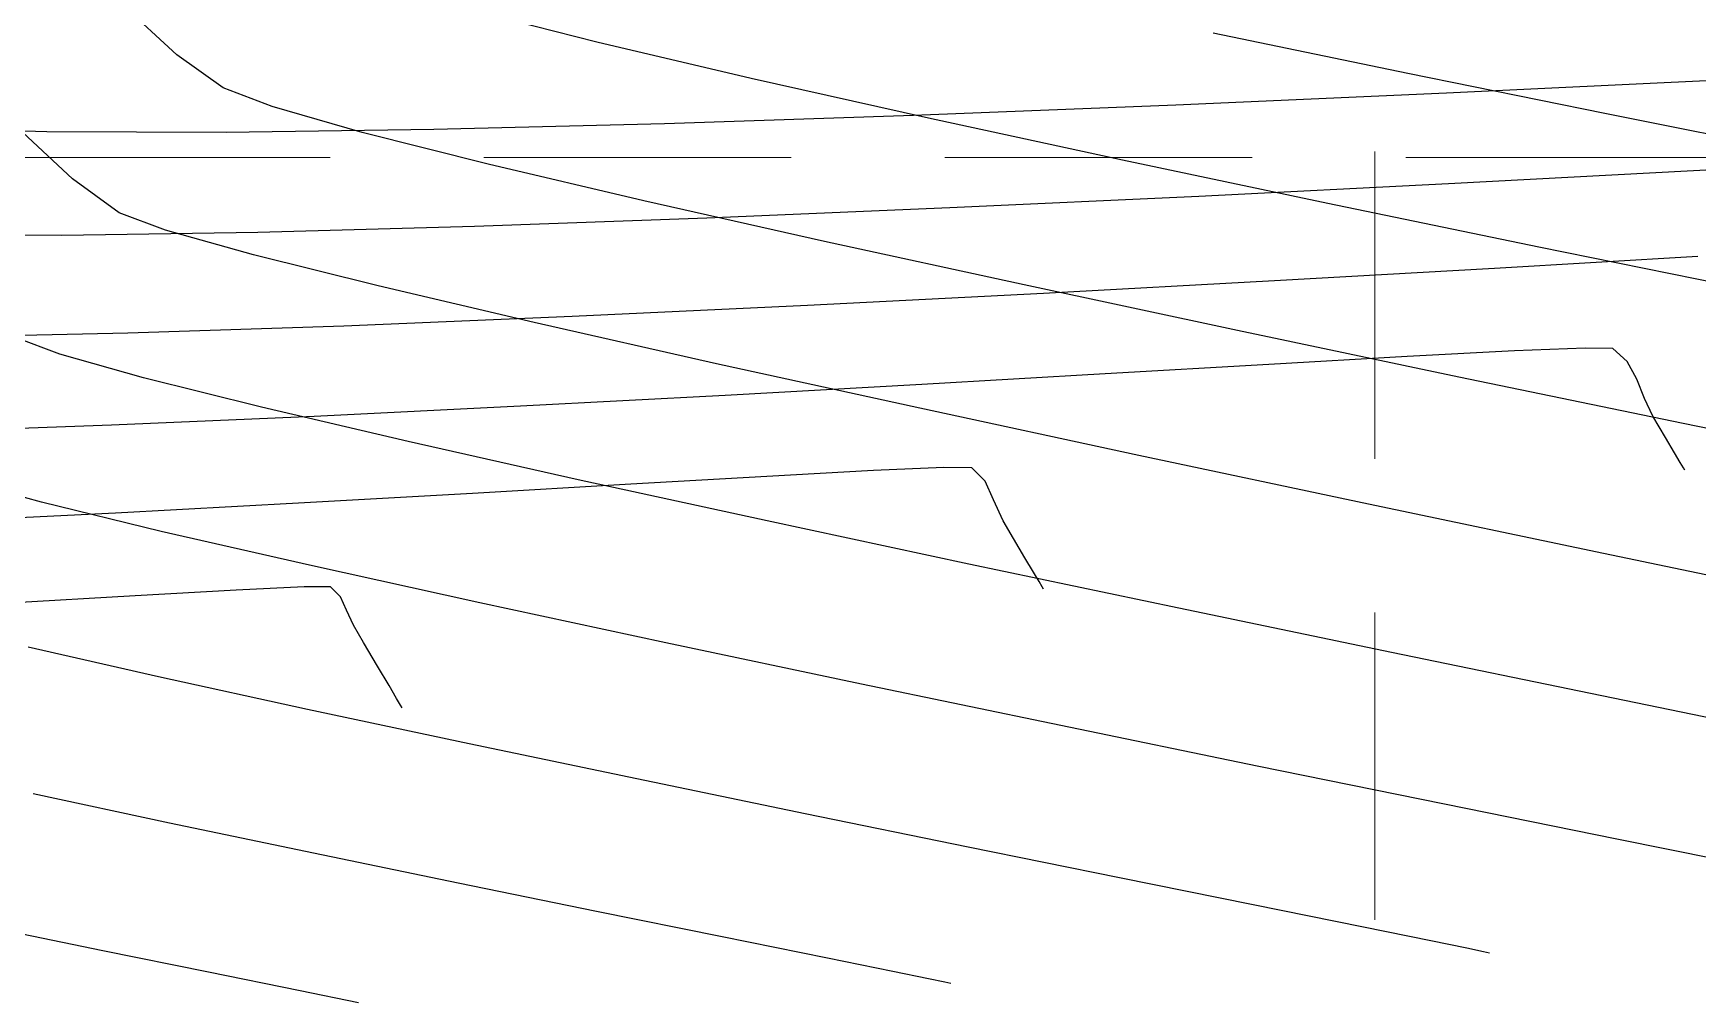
# Model space of a CAD drawing. Header units: inches. Extents: x 2547543 to 2548696, y 7125653 to 7126375.
# Drawn here: x 2547994.12 to 2548015.78, y 7125751.3 to 7125763.91 of the extents above; entities that cross this region are included whole.
import ezdxf

# ---------------------------------------------------------------- set-up
doc = ezdxf.new("R2010")
doc.units = ezdxf.units.IN
doc.header["$MEASUREMENT"] = 0
doc.linetypes.add('HIDDEN', pattern=[0.375, 0.25, -0.125])
for name, color, linetype in [('CONT-MJR', 6, 'Continuous'), ('CONT-MNR', 14, 'Continuous'), ('GRID', 254, 'HIDDEN'), ('V-TOPO-MAJR-E', 6, 'Continuous'), ('V-TOPO-MINR-E', 14, 'Continuous')]:
    doc.layers.add(name, color=color, linetype=linetype)

msp = doc.modelspace()

# ---------------------------------------------------------------- linework, layer by layer
at = {"layer": 'CONT-MJR', "color": 35, "extrusion": (0.05781222726008405, -0.9983274745188717, 0), "elevation": -6966536.522667366}
msp.add_lwpolyline([(2955710.277932827, 575), (2955707.629368111, 575)], dxfattribs=at)
at = {"layer": 'CONT-MJR', "color": 35, "elevation": 575}
for points in [[(2548013.140379106, 7125760.854001384), (2548010.276653699, 7125760.691581491)], [(2548010.276653699, 7125760.691581491), (2548007.270170132, 7125760.527621601)], [(2548004.197760724, 7125760.369882187), (2548001.136257798, 7125760.226123715)], [(2548001.136257798, 7125760.226123715), (2547998.162493673, 7125760.104106656)], [(2547995.353300671, 7125760.011591482), (2547992.785511112, 7125759.956338662)]]:
    msp.add_lwpolyline(points, dxfattribs=at)
at = {"layer": 'CONT-MJR', "color": 35, "extrusion": (0.051273093400929, -0.9986846698999138, 0), "elevation": -6985743.585563936}
msp.add_lwpolyline([(2910015.584597834, 575.0000000000009), (2910012.508141872, 575.0000000000009)], dxfattribs=at)
at = {"layer": 'CONT-MJR', "color": 35, "extrusion": (0.03291516275238276, -0.9994581492293633, 0), "elevation": -7038031.231291624}
msp.add_lwpolyline([(2781163.081286852, 575), (2781160.270570861, 575)], dxfattribs=at)
at = {"layer": 'CONT-MNR', "color": 35}
for points, elevation in [([(2548016.079625152, 7125763.302918186), (2548012.515591684, 7125763.133883964)], 573), ([(2548012.515591684, 7125763.133883964), (2548008.993842673, 7125762.979144467)], 573), ([(2548002.337866114, 7125762.736489655), (2547999.333972613, 7125762.660544336)], 573), ([(2548005.579545141, 7125762.844684699), (2548002.337866114, 7125762.736489655)], 573), ([(2547994.300210292, 7125762.629342874), (2547992.400675517, 7125762.686056728)], 573), ([(2547996.633031665, 7125762.622833742), (2547994.300210292, 7125762.629342874)], 573), ([(2548006.052419117, 7125761.64064453), (2548002.887828363, 7125761.50817449)], 574), ([(2548002.887828363, 7125761.50817449), (2547999.862969586, 7125761.400173961)], 574), ([(2547994.494261914, 7125761.282764929), (2547992.281319997, 7125761.285948176)], 574), ([(2547999.862969586, 7125761.400173961), (2547997.043296273, 7125761.322938816)], 574), ([(2548014.317742291, 7125759.818180726), (2548013.40058262, 7125759.781149255)], 576), ([(2548014.678870422, 7125759.811006524), (2548014.317742291, 7125759.818180726)], 576), ([(2548014.993000328, 7125759.412374685), (2548014.86714885, 7125759.641287399)], 576), ([(2547995.140337285, 7125758.812052138), (2547992.629206551, 7125758.721629195)], 576), ([(2548015.363561529, 7125758.655152608), (2548015.20035734, 7125758.930664001)], 576), ([(2548015.557006283, 7125758.328590932), (2548015.481792654, 7125758.455562009)], 576), ([(2548006.512730576, 7125758.083629996), (2548006.335540652, 7125758.260418553)], 577), ([(2548015.616207356, 7125758.228651278), (2548015.598501485, 7125758.258541253)], 576), ([(2548001.898634473, 7125758.045217755), (2547999.837184366, 7125757.925844759)], 577), ([(2547997.57221459, 7125757.798157925), (2547995.192410022, 7125757.671114895)], 577), ([(2547999.837184366, 7125757.925844759), (2547997.57221459, 7125757.798157925)], 577), ([(2548006.880699716, 7125757.340114152), (2548006.744363773, 7125757.570268206)], 577), ([(2547996.764831439, 7125756.667053344), (2547995.449343677, 7125756.592886683)], 578), ([(2547997.646460082, 7125756.709469453), (2547996.764831439, 7125756.667053344)], 578), ([(2547997.992210883, 7125756.709830582), (2547997.646460082, 7125756.709469453)], 578), ([(2548007.253543462, 7125756.710702002), (2548007.21366451, 7125756.778023223)], 577), ([(2547998.753508036, 7125755.424654995), (2547998.6032108, 7125755.678377654)], 578), ([(2547998.924637029, 7125755.135765429), (2547998.903657608, 7125755.171181614)], 578)]:
    msp.add_lwpolyline(points, dxfattribs=dict(at, elevation=elevation))
at = {"layer": 'CONT-MNR', "color": 35, "extrusion": (0.0393508831369237, -0.9992254540374482, 0), "elevation": -7019977.344050336}
msp.add_lwpolyline([(2826440.510017678, 573.0000000000005), (2826437.093073567, 573.0000000000005)], dxfattribs=at)
at = {"layer": 'CONT-MNR', "color": 35, "extrusion": (0.01396066024987372, -0.9999025452339783, 0), "elevation": -7089496.467993033}
msp.add_lwpolyline([(2647231.370818795, 573.0000000000009), (2647228.669614601, 573.0000000000009)], dxfattribs=at)
at = {"layer": 'CONT-MNR', "color": 35, "extrusion": (0.05446132018373968, -0.998515880997315, 0), "elevation": -6976418.342431848}
msp.add_lwpolyline([(2932315.657504176, 574), (2932312.583958901, 574)], dxfattribs=at)
at = {"layer": 'CONT-MNR', "color": 35, "extrusion": (0.05260642186634233, -0.9986153235247397, 0), "elevation": -6981853.256317447}
msp.add_lwpolyline([(2919348.400912907, 574.0000000000009), (2919345.205422439, 574.0000000000009)], dxfattribs=at)
at = {"layer": 'CONT-MNR', "color": 35, "extrusion": (0.0499795579304635, -0.9987502409456908, 0), "elevation": -6989507.927989388}
msp.add_lwpolyline([(2900970.569610629, 574.0000000000005), (2900967.317852476, 574.0000000000005)], dxfattribs=at)
at = {"layer": 'CONT-MNR', "color": 35, "extrusion": (0.04646096629048366, -0.9989201062203897, 0), "elevation": -6999683.751664422}
msp.add_lwpolyline([(2876327.490283363, 574.0000000000009), (2876324.247912707, 574.0000000000009)], dxfattribs=at)
at = {"layer": 'CONT-MNR', "color": 35, "extrusion": (0.01575847642508016, -0.9998758275009755, 0), "elevation": -7084723.948009942}
msp.add_lwpolyline([(2659971.79395418, 574.0000000000009), (2659969.244603261, 574.0000000000009)], dxfattribs=at)
at = {"layer": 'CONT-MNR', "color": 35, "extrusion": (0.05678189317231151, -0.9983866067850511, 0), "elevation": -6969582.109837108}
msp.add_lwpolyline([(2948515.184385225, 576), (2948513.379604842, 576)], dxfattribs=at)
at = {"layer": 'CONT-MNR', "color": 35, "extrusion": (0.05258361729941757, -0.9986165245937544, 0), "elevation": -6981917.706211197}
msp.add_lwpolyline([(2919186.512007664, 576), (2919185.112665228, 576)], dxfattribs=at)
at = {"layer": 'CONT-MNR', "color": 35, "extrusion": (-0.6695498287475551, -0.7427671417235147, 0), "elevation": -6998803.039313557}
msp.add_lwpolyline([(-2878469.427579046, 576), (-2878469.681061486, 576)], dxfattribs=at)
at = {"layer": 'CONT-MNR', "color": 35, "extrusion": (0.05751367436077777, -0.9983447186525917, 0), "elevation": -6967419.038161326}
msp.add_lwpolyline([(2953619.010913671, 576), (2953616.623523327, 576)], dxfattribs=at)
at = {"layer": 'CONT-MNR', "color": 35, "extrusion": (0.05797221858997261, -0.9983181967047162, 0), "elevation": -6966061.674743003}
msp.add_lwpolyline([(2956821.042800355, 576), (2956818.908665243, 576)], dxfattribs=at)
at = {"layer": 'CONT-MNR', "color": 35, "extrusion": (0.05585384891464921, -0.9984389553505111, 0), "elevation": -6972319.790868786}
msp.add_lwpolyline([(2942029.222483323, 576.0000000000009), (2942026.65793351, 576.0000000000009)], dxfattribs=at)
at = {"layer": 'CONT-MNR', "color": 35, "extrusion": (0.9293912306592875, 0.3690961126503707, 0), "elevation": 4998192.888872177}
msp.add_lwpolyline([(5682155.612106042, 576.0000000000009), (5682155.880757628, 576.0000000000009)], dxfattribs=at)
at = {"layer": 'CONT-MNR', "color": 35, "extrusion": (0.04911101077621376, -0.9987933262795357, 0), "elevation": -6992025.714817035}
msp.add_lwpolyline([(2894879.089656435, 576.0000000000009), (2894876.399001651, 576.0000000000009)], dxfattribs=at)
at = {"layer": 'CONT-MNR', "color": 35, "extrusion": (0.05308980112935849, -0.9985897420943425, 0), "elevation": -6980437.063295482}
msp.add_lwpolyline([(2922714.924090728, 576.0000000000009), (2922712.258461899, 576.0000000000009)], dxfattribs=at)
at = {"layer": 'CONT-MNR', "color": 35, "extrusion": (0.906304490194778, 0.422625331768913, 0), "elevation": 5320803.849345574}
msp.add_lwpolyline([(5381251.545503071, 576.0000000000009), (5381251.80151886, 576.0000000000009)], dxfattribs=at)
at = {"layer": 'CONT-MNR', "color": 35, "extrusion": (0.04360737010967541, -0.9990487461941574, 0), "elevation": -7007869.039740318}
msp.add_lwpolyline([(2856309.591764961, 576.0000000000009), (2856306.95209221, 576.0000000000009)], dxfattribs=at)
at = {"layer": 'CONT-MNR', "color": 35, "extrusion": (0.8603761923740959, 0.5096595016242244, 0), "elevation": 5823962.361491349}
msp.add_lwpolyline([(4832212.627192709, 576), (4832212.859173325, 576)], dxfattribs=at)
at = {"layer": 'CONT-MNR', "color": 35, "extrusion": (0.0545676679649956, -0.9985100748679816, 0), "elevation": -6976102.683048431}
msp.add_lwpolyline([(2933044.728188332, 577.0000000000009), (2933043.337760565, 577.0000000000009)], dxfattribs=at)
at = {"layer": 'CONT-MNR', "color": 35, "extrusion": (0.04423880333890146, -0.9990209849042924, 0), "elevation": -7006061.303733452}
msp.add_lwpolyline([(2860746.457180726, 577.0000000000009), (2860745.537498512, 577.0000000000009)], dxfattribs=at)
at = {"layer": 'CONT-MNR', "color": 35, "extrusion": (-0.009593298779500083, -0.999953983250493, 0), "elevation": -7149874.142254537}
msp.add_lwpolyline([(2479529.556548682, 577), (2479529.19600944, 577)], dxfattribs=at)
at = {"layer": 'CONT-MNR', "color": 35, "extrusion": (0.8603761951788339, 0.5096594968894361, 0), "elevation": 5823962.334898906}
msp.add_lwpolyline([(4832212.430249175, 576), (4832212.511666675, 576)], dxfattribs=at)
at = {"layer": 'CONT-MNR', "color": 35, "extrusion": (0.05761321463079085, -0.9983389792549957, 0), "elevation": -6967123.433015081}
msp.add_lwpolyline([(2954309.21447795, 577.0000000000009), (2954307.442288748, 577.0000000000009)], dxfattribs=at)
at = {"layer": 'CONT-MNR', "color": 35, "extrusion": (0.9145394814802512, 0.4044966462331097, 0), "elevation": 5212597.801657731}
msp.add_lwpolyline([(5486126.749979434, 577.0000000000009), (5486127.013977046, 577.0000000000009)], dxfattribs=at)
at = {"layer": 'CONT-MNR', "color": 35, "extrusion": (0.908793097320366, 0.417247056625755, 0), "elevation": 5288812.313626638}
msp.add_lwpolyline([(5412690.978689732, 577.0000000000009), (5412691.277905856, 577.0000000000009)], dxfattribs=at)
at = {"layer": 'CONT-MNR', "color": 35, "extrusion": (0.04875483794926696, -0.9988107757611253, 0), "elevation": -6993056.454670601}
msp.add_lwpolyline([(2892380.215287625, 577.0000000000009), (2892377.806468516, 577.0000000000009)], dxfattribs=at)
at = {"layer": 'CONT-MNR', "color": 35, "extrusion": (0.8603761927585368, 0.5096595009752348, 0), "elevation": 5823954.389172176}
msp.add_lwpolyline([(4832215.764059295, 577.0000000000009), (4832216.055509733, 577.0000000000009)], dxfattribs=at)
at = {"layer": 'CONT-MNR', "color": 35, "extrusion": (0.8603761935553391, 0.5096594996301212, 0), "elevation": 5823954.38161748}
msp.add_lwpolyline([(4832215.55325777, 577.0000000000005), (4832215.773164472, 577.0000000000005)], dxfattribs=at)
at = {"layer": 'CONT-MNR', "color": 35, "extrusion": (0.8603761922851577, 0.5096595017743646, 0), "elevation": 5823954.393660407}
msp.add_lwpolyline([(4832215.396792035, 577.0000000000009), (4832215.538743218, 577.0000000000009)], dxfattribs=at)
at = {"layer": 'CONT-MNR', "color": 35, "extrusion": (-0.7063045571132418, -0.7079080961544848, 0), "elevation": -6844043.459530149}
msp.add_lwpolyline([(-3229205.848039475, 578), (-3229206.029362143, 578)], dxfattribs=at)
at = {"layer": 'CONT-MNR', "color": 35, "extrusion": (0.8603762036648702, 0.5096594825638248, 0), "elevation": 5823954.285766362}
msp.add_lwpolyline([(4832215.415465765, 577.0000000000005), (4832215.44858343, 577.0000000000005)], dxfattribs=at)
at = {"layer": 'CONT-MNR', "color": 35, "extrusion": (0.05794360998441588, -0.9983198575917309, 0), "elevation": -6966144.252485135}
msp.add_lwpolyline([(2956606.514995264, 578), (2956604.864894709, 578)], dxfattribs=at)
at = {"layer": 'CONT-MNR', "color": 35, "extrusion": (0.9145394817623677, 0.4044966455952635, 0), "elevation": 5212589.515369107}
msp.add_lwpolyline([(5486128.847450181, 578.0000000000009), (5486129.038695124, 578.0000000000009)], dxfattribs=at)
at = {"layer": 'CONT-MNR', "color": 35, "extrusion": (0.9087930976476779, 0.4172470559128468, 0), "elevation": 5288804.057010891}
msp.add_lwpolyline([(5412693.274758685, 578.0000000000009), (5412693.491516596, 578.0000000000009)], dxfattribs=at)
at = {"layer": 'CONT-MNR', "color": 35, "extrusion": (0.860376193839118, 0.5096594991510631, 0), "elevation": 5823946.410252698}
msp.add_lwpolyline([(4832219.21663731, 578), (4832219.474586962, 578)], dxfattribs=at)
at = {"layer": 'CONT-MNR', "color": 35, "extrusion": (0.8603761926204402, 0.5096595012083609, 0), "elevation": 5823946.421807308}
msp.add_lwpolyline([(4832218.842914032, 578), (4832219.202711317, 578)], dxfattribs=at)
at = {"layer": 'CONT-MNR', "color": 35, "extrusion": (0.8603761910623403, 0.5096595038386503, 0), "elevation": 5823946.436580071}
msp.add_lwpolyline([(4832218.338056392, 578), (4832218.530212069, 578)], dxfattribs=at)
at = {"layer": 'CONT-MNR', "color": 35, "extrusion": (0.8603761953409115, 0.5096594966158267, 0), "elevation": 5823946.396013791}
msp.add_lwpolyline([(4832218.28449625, 578), (4832218.386948189, 578)], dxfattribs=at)
at = {"layer": 'GRID', "color": 252, "linetype": 'HIDDEN', "lineweight": 0, "ltscale": 16}
for p, q in [((2548011.583313596, 7126356.376313465), (2548011.583313596, 7125726.296813901)), ((2547561.986892405, 7125762.2968139), (2548677.986892388, 7125762.2968139))]:
    msp.add_line(p, q, dxfattribs=at)
at = {"layer": 'V-TOPO-MAJR-E', "color": 35, "extrusion": (-0.2029524205270271, -0.9791886003228493, 0), "elevation": -7494591.48402111}
msp.add_lwpolyline([(1048793.38743937, 570), (1048790.801983048, 570)], dxfattribs=at)
at = {"layer": 'V-TOPO-MAJR-E', "color": 35, "extrusion": (-0.1986369348467178, -0.9800731442676617, 0), "elevation": -7489898.625529286}
msp.add_lwpolyline([(1081800.962025884, 570), (1081798.345900404, 570)], dxfattribs=at)
at = {"layer": 'V-TOPO-MAJR-E', "color": 35, "extrusion": (-0.1953736379175777, -0.9807288828248363, 0), "elevation": -7486256.334851746}
msp.add_lwpolyline([(1106727.842072805, 570.0000000000009), (1106725.273515406, 570.0000000000009)], dxfattribs=at)
at = {"layer": 'V-TOPO-MAJR-E', "color": 35, "extrusion": (-0.2636466107198182, -0.9646193366587428, 0), "elevation": -7545413.81663154}
msp.add_lwpolyline([(579162.6051974657, 575.0000000000009), (579161.4541830502, 575.0000000000009)], dxfattribs=at)
at = {"layer": 'V-TOPO-MAJR-E', "color": 35, "extrusion": (-0.2367882746377712, -0.97156127598524, 0), "elevation": -7526445.509731298}
msp.add_lwpolyline([(788238.2303749786, 575.0000000000009), (788236.6247002224, 575.0000000000009)], dxfattribs=at)
at = {"layer": 'V-TOPO-MAJR-E', "color": 35, "extrusion": (-0.2233609652409656, -0.9747357996947811, 0), "elevation": -7514853.667871518}
msp.add_lwpolyline([(892008.6318125578, 575.0000000000009), (892006.6531462173, 575.0000000000009)], dxfattribs=at)
at = {"layer": 'V-TOPO-MAJR-E', "color": 35, "elevation": 575}
for points in [[(2547999.932252124, 7125756.501820415), (2547997.715964852, 7125756.990537072)], [(2548002.3550946, 7125755.981335962), (2547999.932252124, 7125756.501820415)], [(2548004.90343713, 7125755.444075749), (2548002.3550946, 7125755.981335962)], [(2548016.690720384, 7125753.030859553), (2548014.730704817, 7125753.427118022)]]:
    msp.add_lwpolyline(points, dxfattribs=at)
at = {"layer": 'V-TOPO-MAJR-E', "color": 35, "extrusion": (-0.2035488642906478, -0.9790647883802112, 0), "elevation": -7495219.750204794}
msp.add_lwpolyline([(1044225.101949558, 575.0000000000009), (1044222.453720894, 575.0000000000009)], dxfattribs=at)
at = {"layer": 'V-TOPO-MAJR-E', "color": 35, "extrusion": (-0.2014925872078479, -0.9794900394084096, 0), "elevation": -7493010.575383557}
msp.add_lwpolyline([(1059963.780968131, 575), (1059961.171266051, 575)], dxfattribs=at)
at = {"layer": 'V-TOPO-MAJR-E', "color": 35, "extrusion": (-0.1999522226694958, -0.9798056484066259, 0), "elevation": -7491334.663256627}
msp.add_lwpolyline([(1071746.70399385, 575.0000000000009), (1071744.215222935, 575.0000000000009)], dxfattribs=at)
at = {"layer": 'V-TOPO-MAJR-E', "color": 35, "extrusion": (-0.1988436301900756, -0.9800312294681391, 0), "elevation": -7490117.390896413}
msp.add_lwpolyline([(1080223.329948051, 575), (1080221.044519597, 575)], dxfattribs=at)
at = {"layer": 'V-TOPO-MINR-E', "color": 35, "extrusion": (-0.6773784688910728, -0.7356346986669308, 0), "elevation": -6967916.607100251}
msp.add_lwpolyline([(-2952444.597032431, 572), (-2952445.56943673, 572)], dxfattribs=at)
at = {"layer": 'V-TOPO-MINR-E', "color": 35}
for points, elevation in [([(2548001.456859743, 7125763.79873834), (2547999.816847391, 7125764.2155621)], 571), ([(2547996.593215518, 7125763.20307916), (2547995.991209486, 7125763.634224042)], 572), ([(2547997.23167843, 7125762.958784095), (2547996.593215518, 7125763.20307916)], 572), ([(2548008.298621647, 7125762.262849608), (2548005.772321089, 7125762.809322591)], 571), ([(2547994.631269777, 7125762.018020838), (2547993.921512068, 7125762.682975608)], 573), ([(2548002.069549568, 7125761.734136539), (2548000.041151434, 7125762.211287471)], 572), ([(2548010.971203168, 7125761.699279224), (2548008.298621647, 7125762.262849608)], 571), ([(2547995.241300611, 7125761.578014444), (2547994.631269777, 7125762.018020838)], 573), ([(2548007.017139209, 7125760.638156015), (2548004.418647486, 7125761.205417615)], 572), ([(2548000.641920409, 7125760.149820775), (2547998.610755439, 7125760.626662614)], 573), ([(2548009.79371876, 7125760.045377054), (2548007.017139209, 7125760.638156015)], 572), ([(2547994.467720282, 7125759.736115082), (2547993.889385703, 7125759.952949726)], 574), ([(2548005.659439847, 7125759.033296227), (2548003.014083574, 7125759.61443498)], 573), ([(2547998.999362137, 7125758.601638057), (2547997.090617498, 7125759.047834977)], 574), ([(2548001.215758797, 7125758.104235589), (2547998.999362137, 7125758.601638057)], 574), ([(2548003.671898479, 7125757.568251843), (2548001.215758797, 7125758.104235589)], 574), ([(2548014.556616406, 7125757.143272177), (2548011.498511353, 7125757.78492383)], 573), ([(2548006.299872184, 7125757.006311093), (2548003.671898479, 7125757.568251843)], 574), ([(2548009.031770912, 7125756.431037607), (2548006.299872184, 7125757.006311093)], 574), ([(2548014.535707439, 7125755.290989519), (2548011.799685663, 7125755.855055658)], 574), ([(2547997.692502901, 7125755.115313519), (2547995.753874901, 7125755.5388173)], 576), ([(2547999.793508284, 7125754.667636041), (2547997.692502901, 7125755.115313519)], 576), ([(2547997.768062514, 7125753.244413645), (2547995.895170112, 7125753.636887044)], 577), ([(2548001.453877718, 7125752.487609221), (2547999.650988223, 7125752.855802618)], 577), ([(2548012.995845309, 7125751.962065654), (2548012.779905893, 7125752.007173597)], 576), ([(2548005.772335074, 7125751.611375545), (2548005.309503872, 7125751.706207862)], 577), ([(2548005.986821712, 7125751.566585417), (2548005.772335074, 7125751.611375545)], 577), ([(2548006.063683115, 7125751.550117103), (2548005.986821712, 7125751.566585417)], 577)]:
    msp.add_lwpolyline(points, dxfattribs=dict(at, elevation=elevation))
at = {"layer": 'V-TOPO-MINR-E', "color": 35, "extrusion": (-0.2291103367917389, -0.9734004589967976, 0), "elevation": -7519995.22432164}
msp.add_lwpolyline([(847641.7087469557, 571.0000000000005), (847639.6438044615, 571.0000000000005)], dxfattribs=at)
at = {"layer": 'V-TOPO-MINR-E', "color": 35, "extrusion": (-0.218541507500256, -0.9758276535841336, 0), "elevation": -7510361.424820757}
msp.add_lwpolyline([(929139.5476842981, 571.0000000000009), (929137.1851304541, 571.0000000000009)], dxfattribs=at)
at = {"layer": 'V-TOPO-MINR-E', "color": 35, "extrusion": (-0.2745491755061176, -0.961573060265787, 0), "elevation": -7551492.234155799}
msp.add_lwpolyline([(493714.3703875346, 572.0000000000005), (493713.1504275755, 572.0000000000005)], dxfattribs=at)
at = {"layer": 'V-TOPO-MINR-E', "color": 35, "extrusion": (-0.2444645328229814, -0.9696582347361576, 0), "elevation": -7532449.646639652}
msp.add_lwpolyline([(728693.09202051, 572), (728691.4044234646, 572)], dxfattribs=at)
at = {"layer": 'V-TOPO-MINR-E', "color": 35, "extrusion": (-0.2195801423935339, -0.9755944654755045, 0), "elevation": -7511344.367371454}
msp.add_lwpolyline([(921143.3486916982, 572), (921140.9408285941, 572)], dxfattribs=at)
at = {"layer": 'V-TOPO-MINR-E', "color": 35, "extrusion": (-0.2025455500833641, -0.9792728425425814, 0), "elevation": -7494153.198315014}
msp.add_lwpolyline([(1051909.425829836, 571), (1051906.623456332, 571)], dxfattribs=at)
at = {"layer": 'V-TOPO-MINR-E', "color": 35, "extrusion": (0.3497046557027411, 0.9368599968937875, 0), "elevation": 7566886.768435741}
msp.add_lwpolyline([(104796.5435417411, 573.0000000000009), (104797.1854090868, 573.0000000000009)], dxfattribs=at)
at = {"layer": 'V-TOPO-MINR-E', "color": 35, "extrusion": (-0.2700740876015059, -0.9628395438525644, 0), "elevation": -7549112.463668293}
msp.add_lwpolyline([(528828.848813209, 573.0000000000009), (528827.6588399545, 573.0000000000009)], dxfattribs=at)
at = {"layer": 'V-TOPO-MINR-E', "color": 35, "extrusion": (-0.2424886122708083, -0.9701542521264223, 0), "elevation": -7530947.618781809}
msp.add_lwpolyline([(744035.8809032242, 573), (744034.2086313369, 573)], dxfattribs=at)
at = {"layer": 'V-TOPO-MINR-E', "color": 35, "extrusion": (-0.1996556548986378, -0.9798661232367389, 0), "elevation": -7491017.282258596}
msp.add_lwpolyline([(1074016.613707966, 571), (1074013.815957611, 571)], dxfattribs=at)
at = {"layer": 'V-TOPO-MINR-E', "color": 35, "extrusion": (-0.220157595502853, -0.9754643166935437, 0), "elevation": -7511886.45013193}
msp.add_lwpolyline([(916695.9162207807, 573), (916693.4843910108, 573)], dxfattribs=at)
at = {"layer": 'V-TOPO-MINR-E', "color": 35, "extrusion": (-0.2054408768178459, -0.9786695285602361, 0), "elevation": -7497229.590404574}
msp.add_lwpolyline([(1029740.098075115, 572.0000000000009), (1029737.151869768, 572.0000000000009)], dxfattribs=at)
at = {"layer": 'V-TOPO-MINR-E', "color": 35, "extrusion": (-0.270279721345859, -0.9627818404130838, 0), "elevation": -7549223.307804558}
msp.add_lwpolyline([(527215.5789779096, 574.0000000000005), (527214.4471393626, 574.0000000000005)], dxfattribs=at)
at = {"layer": 'V-TOPO-MINR-E', "color": 35, "extrusion": (0.2419823639421609, 0.970280647823589, 0), "elevation": 7530556.464473493}
msp.add_lwpolyline([(-747964.2484596167, 574), (-747962.6683151291, 574)], dxfattribs=at)
at = {"layer": 'V-TOPO-MINR-E', "color": 35, "extrusion": (-0.2028759505375452, -0.9792044468309402, 0), "elevation": -7494505.824643745}
msp.add_lwpolyline([(1049383.105090275, 572), (1049380.1242651, 572)], dxfattribs=at)
at = {"layer": 'V-TOPO-MINR-E', "color": 35, "extrusion": (-0.2105869640295392, -0.9775751278448227, 0), "elevation": -7502541.574117485}
msp.add_lwpolyline([(990277.9131866419, 573.0000000000005), (990274.9970483237, 573.0000000000005)], dxfattribs=at)
at = {"layer": 'V-TOPO-MINR-E', "color": 35, "extrusion": (-0.2008766712036117, -0.9796165387365385, 0), "elevation": -7492348.097257586}
msp.add_lwpolyline([(1064682.447066432, 572), (1064679.504070837, 572)], dxfattribs=at)
at = {"layer": 'V-TOPO-MINR-E', "color": 35, "extrusion": (-0.2076245223426015, -0.9782085962216888, 0), "elevation": -7499507.190107991}
msp.add_lwpolyline([(1013004.694691628, 573.0000000000009), (1013001.639793903, 573.0000000000009)], dxfattribs=at)
at = {"layer": 'V-TOPO-MINR-E', "color": 35, "extrusion": (-0.2035630959663833, -0.9790618294880977, 0), "elevation": -7495238.55689219}
msp.add_lwpolyline([(1044125.733694589, 573.0000000000005), (1044122.608174107, 573.0000000000005)], dxfattribs=at)
at = {"layer": 'V-TOPO-MINR-E', "color": 35, "extrusion": (-0.2037281548446206, -0.9790274965104945, 0), "elevation": -7495412.657992419}
msp.add_lwpolyline([(1042856.521101714, 574), (1042853.693893324, 574)], dxfattribs=at)
at = {"layer": 'V-TOPO-MINR-E', "color": 35, "extrusion": (-0.2210628198339687, -0.9752595704155147, 0), "elevation": -7512728.411949499}
msp.add_lwpolyline([(909717.6314861181, 576), (909715.8902782288, 576)], dxfattribs=at)
at = {"layer": 'V-TOPO-MINR-E', "color": 35, "extrusion": (-0.2005029896295555, -0.9796930902836921, 0), "elevation": -7491937.753663799}
msp.add_lwpolyline([(1067539.686225877, 574.0000000000009), (1067536.995362966, 574.0000000000009)], dxfattribs=at)
at = {"layer": 'V-TOPO-MINR-E', "color": 35, "extrusion": (-0.2048876296495901, -0.9787855021487458, 0), "elevation": -7496638.998590469}
msp.add_lwpolyline([(1033968.506673302, 576.0000000000009), (1033966.274047455, 576.0000000000009)], dxfattribs=at)
at = {"layer": 'V-TOPO-MINR-E', "color": 35, "extrusion": (-0.2023446376335682, -0.979314376296468, 0), "elevation": -7493928.077086447}
msp.add_lwpolyline([(1053439.052798081, 576.0000000000009), (1053436.815112888, 576.0000000000009)], dxfattribs=at)
at = {"layer": 'V-TOPO-MINR-E', "color": 35, "extrusion": (-0.2094747887528867, -0.9778140482100539, 0), "elevation": -7501402.912116018}
msp.add_lwpolyline([(998800.4432868597, 577.0000000000009), (998798.630273869, 577.0000000000009)], dxfattribs=at)
at = {"layer": 'V-TOPO-MINR-E', "color": 35, "extrusion": (-0.2004849607676123, -0.9796967798793713, 0), "elevation": -7491914.526444553}
msp.add_lwpolyline([(1067667.181471615, 576.0000000000009), (1067665.018137169, 576.0000000000009)], dxfattribs=at)
at = {"layer": 'V-TOPO-MINR-E', "color": 35, "extrusion": (-0.2021268501894579, -0.9793593500000336, 0), "elevation": -7493691.828857827}
msp.add_lwpolyline([(1055101.302020221, 577.0000000000005), (1055099.3794106, 577.0000000000005)], dxfattribs=at)
at = {"layer": 'V-TOPO-MINR-E', "color": 35, "extrusion": (-0.1991648417548169, -0.9799660023739492, 0), "elevation": -7490469.267982508}
msp.add_lwpolyline([(1077762.014089164, 576.0000000000009), (1077760.0045242, 576.0000000000009)], dxfattribs=at)
at = {"layer": 'V-TOPO-MINR-E', "color": 35, "extrusion": (-0.1983479250932015, -0.9801316751392243, 0), "elevation": -7489568.300773389}
msp.add_lwpolyline([(1084007.072324555, 576.0000000000009), (1084005.295953089, 576.0000000000009)], dxfattribs=at)
at = {"layer": 'V-TOPO-MINR-E', "color": 35, "extrusion": (-0.1981421413974223, -0.980173296821763, 0), "elevation": -7489340.547670077}
msp.add_lwpolyline([(1085580.952238111, 576), (1085579.488487175, 576)], dxfattribs=at)
at = {"layer": 'V-TOPO-MINR-E', "color": 35, "extrusion": (-0.1988070365106129, -0.980038653438663, 0), "elevation": -7490073.490763906}
msp.add_lwpolyline([(1080491.844888522, 577), (1080490.178848357, 577)], dxfattribs=at)
at = {"layer": 'V-TOPO-MINR-E', "color": 35, "extrusion": (-0.2018194364665873, -0.9794227458377252, 0), "elevation": -7493358.48658577}
msp.add_lwpolyline([(1057449.039527092, 578), (1057447.553147613, 578)], dxfattribs=at)
at = {"layer": 'V-TOPO-MINR-E', "color": 35, "extrusion": (-0.1982926560127182, -0.9801428582463996, 0), "elevation": -7489505.38530099}
msp.add_lwpolyline([(1084424.107419131, 577.0000000000005), (1084422.707002357, 577.0000000000005)], dxfattribs=at)
at = {"layer": 'V-TOPO-MINR-E', "color": 35, "extrusion": (-0.1988442651831472, -0.9800311006308801, 0), "elevation": -7490116.312273126}
msp.add_lwpolyline([(1080216.367088604, 576), (1080215.47455003, 576)], dxfattribs=at)
at = {"layer": 'V-TOPO-MINR-E', "color": 35, "extrusion": (-0.2008077325893179, -0.9796306725150745, 0), "elevation": -7492265.89990462}
msp.add_lwpolyline([(1065205.369601903, 576.0000000000009), (1065204.889320594, 576.0000000000009)], dxfattribs=at)
at = {"layer": 'V-TOPO-MINR-E', "color": 35, "extrusion": (-0.1996332928509469, -0.9798706794192222, 0), "elevation": -7490980.06712382}
msp.add_lwpolyline([(1074169.691207765, 578), (1074168.2892533, 578)], dxfattribs=at)
at = {"layer": 'V-TOPO-MINR-E', "color": 35, "extrusion": (-0.209521496417133, -0.9778040409709531, 0), "elevation": -7501452.55924431}
msp.add_lwpolyline([(998459.2681145216, 576.0000000000005), (998459.1895947296, 576.0000000000005)], dxfattribs=at)
at = {"layer": 'V-TOPO-MINR-E', "color": 35, "extrusion": (-0.1985977450605411, -0.9800810862662683, 0), "elevation": -7489840.802026181}
msp.add_lwpolyline([(1082086.081789554, 578.0000000000009), (1082084.863520226, 578.0000000000009)], dxfattribs=at)
at = {"layer": 'V-TOPO-MINR-E', "color": 35, "extrusion": (-0.1988216153159888, -0.9800356959229296, 0), "elevation": -7490089.563836701}
msp.add_lwpolyline([(1080382.692146037, 577), (1080381.824592029, 577)], dxfattribs=at)
at = {"layer": 'V-TOPO-MINR-E', "color": 35, "extrusion": (-0.1988842463024579, -0.9800229877776865, 0), "elevation": -7490156.811112562}
msp.add_lwpolyline([(1079897.285994898, 578.0000000000009), (1079896.510339289, 578.0000000000009)], dxfattribs=at)

doc.saveas('drawing.dxf')
